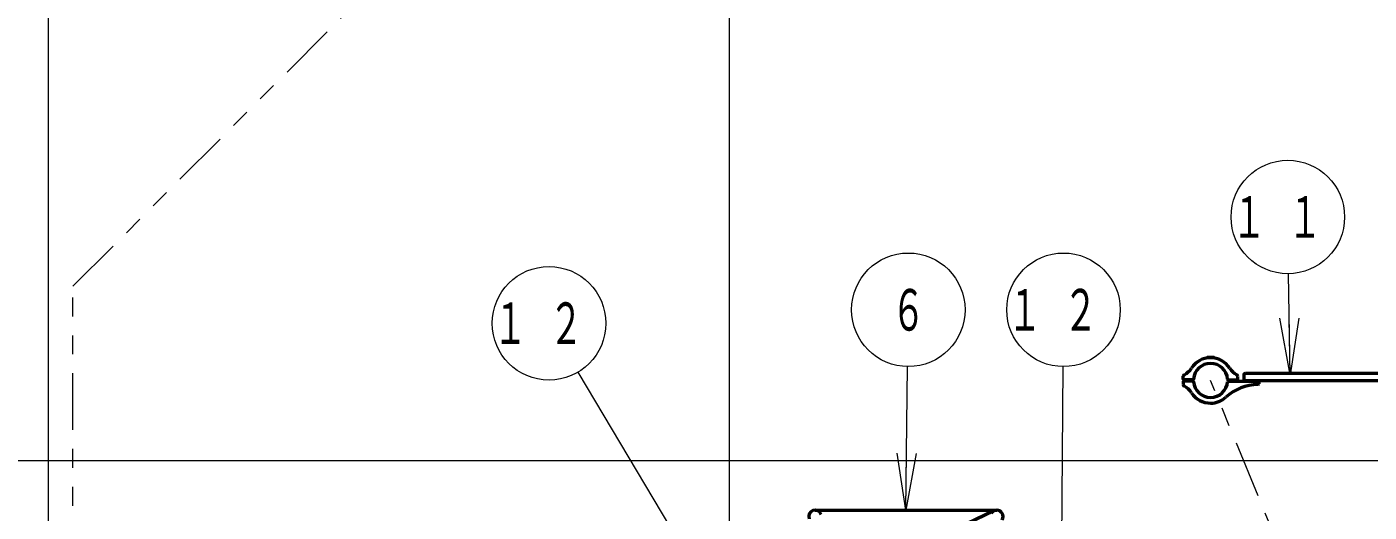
# Model space of a CAD drawing. Units: millimetres on the paper, scale 1:50. Extents: x -385 to 0, y -594 to 267.
# Drawn here: x -342.2 to -271.3, y 182 to 207.6 of the extents above; entities that cross this region are included whole.
import ezdxf
from ezdxf.enums import TextEntityAlignment as Align

# ---------------------------------------------------------------- set-up
doc = ezdxf.new("R2010")
doc.units = ezdxf.units.MM
doc.linetypes.add('USER2', pattern=[6, 3, -1, 1, -1])
doc.linetypes.add('USER3', pattern=[8, 3, -1, 1, -1, 1, -1])
doc.layers.add('LY_1', color=140, linetype='Continuous', lineweight=50)
doc.styles.add('ＭＳ ゴシック', font='')
doc.styles.get('ＭＳ ゴシック').set_extended_font_data('MS Gothic')

msp = doc.modelspace()

# ---------------------------------------------------------------- linework, layer by layer
at = {"layer": 'LY_1', "color": 7, "lineweight": 13}
for p, q in [((-341.112, 169.994), (-341.112, 243.49)), ((-341.112, 169.994), (-341.112, 233.49)), ((-305.112, 155.058), (-305.112, 233.49)), ((-275.489, 189.201), (-275.565, 194.546)), ((-275.489, 189.201), (-276.032, 192.194)), ((-275.489, 189.201), (-275.532, 192.201)), ((-275.032, 192.208), (-275.489, 189.201)), ((-295.792, 182.058), (-295.701, 189.643)), ((-287.612, 171.718), (-287.484, 189.643)), ((-302.612, 171.718), (-313.117, 189.352)), ((-240.192, 184.656), (-352.112, 184.656)), ((-295.792, 182.058), (-296.256, 185.064)), ((-295.792, 182.058), (-295.756, 185.058)), ((-295.256, 185.052), (-295.792, 182.058))]:
    msp.add_line(p, q, dxfattribs=at)
at = {"layer": 'LY_1', "color": 7, "linetype": 'USER3', "lineweight": 13}
for p, q in [((-339.813, 193.888), (-315.642, 218.058)), ((-339.813, 170.293), (-339.813, 193.888))]:
    msp.add_line(p, q, dxfattribs=at)
at = {"layer": 'LY_1'}
for p, q in [((-279.891, 190.094), (-279.891, 190.097)), ((-279.491, 190.094), (-279.491, 190.097)), ((-281.14, 188.982), (-281.134, 189.139)), ((-281.14, 188.839), (-281.135, 188.694)), ((-280.628, 188.94), (-281.1, 188.94)), ((-280.628, 188.88), (-281.1, 188.88)), ((-278.754, 188.94), (-278.283, 188.94)), ((-278.754, 188.88), (-277.182, 188.88)), ((-278.243, 188.982), (-278.248, 189.127)), ((-277.941, 189.19), (-277.941, 189.01)), ((-277.841, 189.29), (-266.541, 189.29)), ((-277.841, 188.91), (-266.541, 188.91)), ((-277.142, 188.838), (-277.148, 188.734)), ((-300.59, 182.058), (-290.995, 182.058)), ((-290.996, 182.058), (-300.425, 182.015)), ((-291.141, 182.024), (-298.974, 178.273))]:
    msp.add_line(p, q, dxfattribs=at)
at = {"layer": 'LY_1', "color": 7, "linetype": 'USER2', "lineweight": 13}
msp.add_line((-272.612, 171.718), (-279.691, 188.91), dxfattribs=at)
at = {"layer": 'LY_1', "color": 7, "lineweight": 13}
for centre in [(-275.607, 197.545), (-295.664, 192.643), (-287.463, 192.643), (-314.652, 191.929)]:
    msp.add_circle(centre, 3, dxfattribs=at)
at = {"layer": 'LY_1'}
for centre, radius, start, end in [((-279.871, 190.097), 0.02, 98.62693, 180), ((-279.691, 188.91), 1.22, 90, 98.62693), ((-279.691, 188.91), 1.22, 81.37307, 90), ((-279.511, 190.097), 0.02, 0, 81.37307), ((-281.542, 190.1), 1, 297.45884, 327.27281), ((-279.691, 188.91), 1.2, 90, 147.27281), ((-279.691, 188.91), 0.9, 90, 175.72934), ((-279.691, 188.91), 1.2, 32.7272, 90), ((-279.691, 188.91), 0.9, 4.27066, 90), ((-277.84, 190.1), 1, 212.72719, 242.54116), ((-281.1, 188.98), 0.04, 178, 270), ((-281.1, 188.84), 0.04, 90, 182), ((-281.035, 189.124), 0.1, 117.45884, 178), ((-280.628, 188.98), 0.04, 270, 355.72934), ((-280.628, 188.84), 0.04, 4.27066, 90), ((-279.691, 188.91), 0.9, 184.27066, 270), ((-279.691, 188.91), 0.9, 270, 355.72934), ((-278.754, 188.98), 0.04, 184.27066, 270), ((-278.754, 188.84), 0.04, 90, 175.72934), ((-278.348, 189.124), 0.1, 2, 62.54116), ((-278.283, 188.98), 0.04, 270, 2), ((-277.841, 189.19), 0.1, 90, 180), ((-277.841, 189.01), 0.1, 180, 270), ((-277.188, 188.736), 0.04, 271.08415, 357), ((-277.182, 188.84), 0.04, 357, 90), ((-281.035, 188.697), 0.1, 182, 242.54116), ((-281.035, 188.697), 0.1, 182, 242.54116), ((-281.542, 187.721), 1, 32.7272, 62.54116), ((-279.691, 188.91), 1.2, 212.72719, 270), ((-279.691, 188.91), 1.2, 270, 312.21724), ((-277.138, 186.096), 2.6, 91.08415, 132.21724), ((-300.59, 181.718), 0.34, 20, 200), ((-290.995, 181.718), 0.34, 330, 150)]:
    msp.add_arc(centre, radius, start, end, dxfattribs=at)

# ---------------------------------------------------------------- texts
at = {"layer": 'LY_1', "color": 7, "style": 'ＭＳ ゴシック', "width": 0.6}
msp.add_text('６', height=2.199, dxfattribs=at).set_placement((-295.664, 192.643), align=Align.MIDDLE_CENTER)
at = {"layer": 'LY_1', "color": 7, "char_height": 2.199, "attachment_point": 5, "style": 'ＭＳ ゴシック'}
for s, insert in [('\\T1.64;\\W0.6;１１', (-275.607, 197.545)), ('\\T1.64;\\W0.6;１２', (-287.463, 192.643)), ('\\T1.64;\\W0.6;１２', (-314.652, 191.929))]:
    msp.add_mtext(s, dxfattribs=dict(at, insert=insert))

doc.saveas('drawing.dxf')
